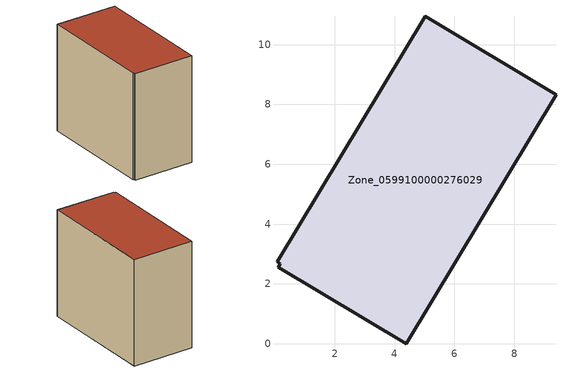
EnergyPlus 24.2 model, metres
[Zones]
Zone_0599100000276029
 floor ground (C_G): 0.1,2.56 0.17,2.67 0.07,2.73 5.03,10.95 9.4,8.33 4.38,0 z0
 wall outside (C_F): 9.4,8.33 5.03,10.95 0.07,2.73 0.17,2.67 0.1,2.56 4.38,0 9.4,8.33 z0:8.62
 roof outside (C_R): 0.17,2.67 0.1,2.56 4.38,0 9.4,8.33 5.03,10.95 0.07,2.73 z8.62
[BUILDING]
Pand.0599100000276029: North Axis=0; Terrain=City; Loads Convergence Tolerance Value=0.04; Temperature Convergence Tolerance Value=0.4; Solar Distribution=FullExterior; Maximum Number of Warmup Days=25; Minimum Number of Warmup Days=1
[Site:Location]
Rotterdam.The.Hague.AP_ZH_NLD Design_Conditions: Latitude=51.96; Longitude=4.45; Time Zone=1; Elevation=-4.5
[SITE:GROUNDTEMPERATURE:BUILDINGSURFACE]
18, 18, 18, 18, 18, 18, 18, 18, 18, 18, 18, 18
[MATERIAL] Thermal Absorptance=0.9; Solar Absorptance=0.7; Visible Absorptance=0.7
Name | Roughness | Thickness | Conductivity | Density | Specific Heat
G.TI.1975-1991 | MediumSmooth | 0.15 | 0.288461 | 540 | 1210
F.TI.1975-1991 | Rough | 0.3 | 0.230769 | 1920 | 840
R.TI.1975-1991 | MediumRough | 0.2 | 0.153846 | 1500 | 1000
[CONSTRUCTION]
C_G: G.TI.1975-1991
C_F: F.TI.1975-1991
C_R: R.TI.1975-1991
[ZONE]
Zone_0599100000276029: Type=1; Multiplier=1; Ceiling Height=Autocalculate; Volume=Autocalculate; Floor Area=autocalculate; Part of Total Floor Area=Yes
[ZONEINFILTRATION:DESIGNFLOWRATE]
Infil_Zone_0599100000276029: Zone or ZoneList or Space or SpaceList=Zone_0599100000276029; Schedule=AlwaysOn; Design Flow Rate Calculation Method=Flow/Area; Flow Rate per Floor Area=0.003; Constant Term Coefficient=1; Temperature Term Coefficient=0; Velocity Term Coefficient=0; Velocity Squared Term Coefficient=0
[HVACTEMPLATE:ZONE:IDEALLOADSAIRSYSTEM]
Zone_0599100000276029: Maximum Heating Supply Air Temperature=50; Minimum Cooling Supply Air Temperature=13; Maximum Heating Supply Air Humidity Ratio=0.0156; Minimum Cooling Supply Air Humidity Ratio=0.0077; Heating Limit=NoLimit; Cooling Limit=NoLimit; Dehumidification Control Type=ConstantSensibleHeatRatio; Cooling Sensible Heat Ratio=0.7; Dehumidification Setpoint=60; Humidification Control Type=None; Humidification Setpoint=30; Outdoor Air Method=None; Outdoor Air Flow Rate per Person=0.00944; Outdoor Air Flow Rate per Zone Floor Area=0; Outdoor Air Flow Rate per Zone=0; Demand Controlled Ventilation Type=None; Outdoor Air Economizer Type=NoEconomizer; Heat Recovery Type=None; Sensible Heat Recovery Effectiveness=0.7; Latent Heat Recovery Effectiveness=0.65
[ZONECONTROL:THERMOSTAT]
ThermostatControl_Zone_0599100000276029: Zone or ZoneList=Zone_0599100000276029; Control Type Schedule=DualSetpointControlType; Control 1=Thermostat_Zone_0599100000276029; Temperature Difference Between Cutout And Setpoint=0
[THERMOSTATSETPOINT:DUALSETPOINT]
Thermostat_Zone_0599100000276029: Heating Setpoint Temperature Schedule=HeatingSetpoint_Zone_0599100000276029; Cooling Setpoint Temperature Schedule=CoolingSetpoint_Zone_0599100000276029
[SCHEDULE:COMPACT]
HeatingSetpoint_Zone_0599100000276029: Through: 12/31, For: AllDays, Until: 24:00, 21
CoolingSetpoint_Zone_0599100000276029: Through: 12/31, For: AllDays, Until: 24:00, 24
DualSetpointControlType: Through: 12/31, For: AllDays, Until: 24:00, 4
AlwaysOn: Through: 12/31, For: AllDays, Until: 24:00, 1
